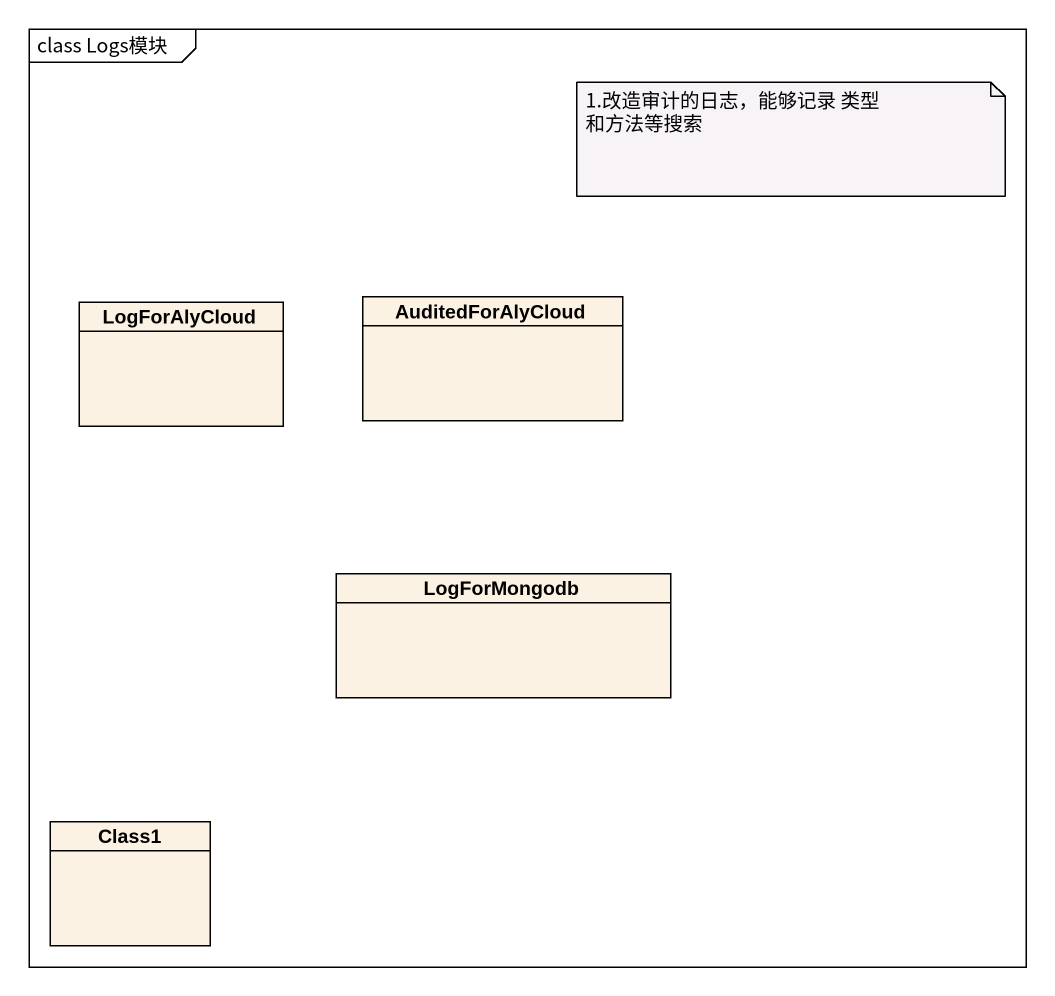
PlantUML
@startuml
mainframe class Logs模块
hide circle
hide empty members
class LogForAlyCloud
class AuditedForAlyCloud
class LogForMongodb
class Class1
note as N1
  1.改造审计的日志，能够记录 类型 和方法等搜索
end note
@enduml
